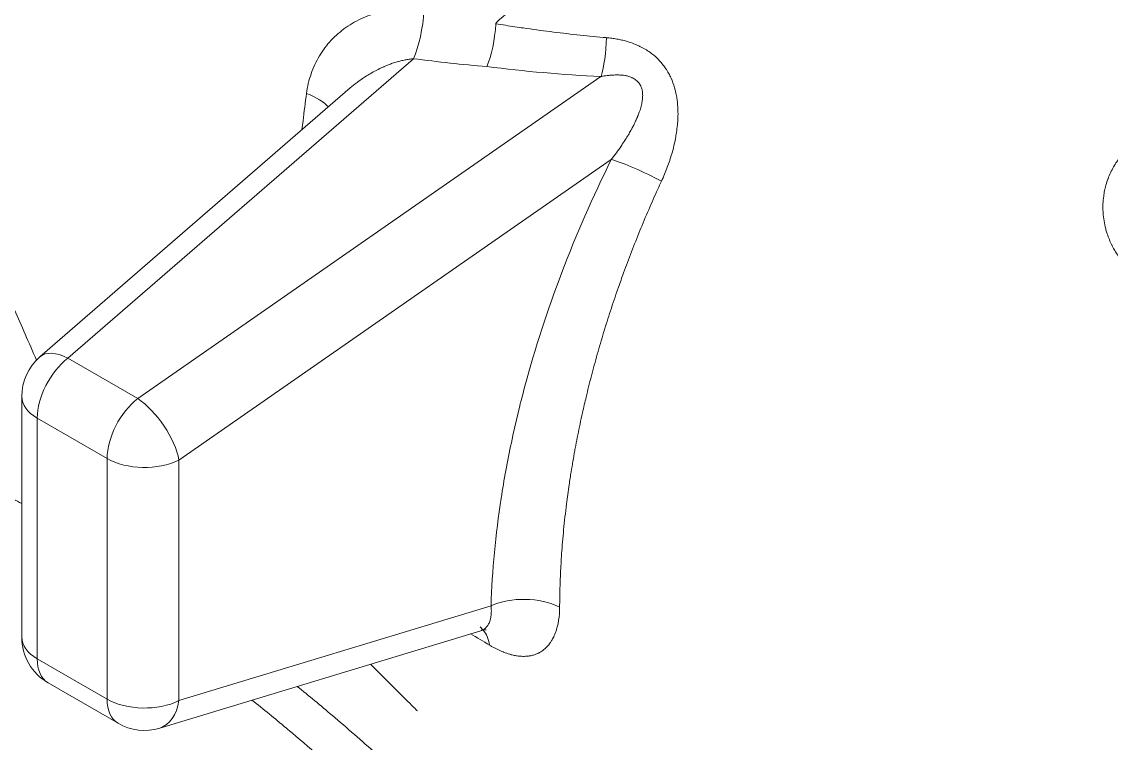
# Model space of a CAD drawing. Header units: millimetres. Extents: x -2122 to 22797, y 3569 to 89276.
# Drawn here: x 9050.4 to 9213.5, y 79889 to 79997 of the extents above; entities that cross this region are included whole.
import ezdxf

# ---------------------------------------------------------------- set-up
doc = ezdxf.new("R2010")
doc.units = ezdxf.units.MM
doc.header["$LTSCALE"] = 20
doc.layers.add('IA-TRAZ', color=8, linetype='Continuous', lineweight=5)

# ---------------------------------------------------------------- blocks, each defined once
blk = doc.blocks.new('A$C6cb7b9ed')
at = {"color": 0, "linetype": 'Continuous', "lineweight": 0, "extrusion": (2.77556e-16, 0.816497, 0.57735)}
for p, q in [((639.22, 4024.98), (587.48, 3980.17)), ((597.95, 3974.13), (667.3, 4022.31)), ((583.31, 3980.37), (629.76, 4020.6)), ((668.84, 4009.88), (604.12, 3964.91)), ((587.48, 3980.17), (597.95, 3974.13)), ((580.58, 3974.4), (580.58, 3938.4)), ((582.9, 3971.18), (582.9, 3935.17)), ((593.36, 3965.13), (582.9, 3971.18)), ((593.36, 3929.13), (593.36, 3965.13)), ((604.12, 3964.91), (604.12, 3928.9)), ((604.12, 3928.9), (650.84, 3943.08)), ((601.24, 3924.79), (649.31, 3939.37)), ((649.61, 3939.5), (649.2, 3939.92)), ((582.9, 3935.17), (593.36, 3929.13)), ((584.53, 3931.55), (595, 3925.51))]:
    blk.add_line(p, q, dxfattribs=at)
at = {"color": 0, "linetype": 'Continuous', "lineweight": 0, "extrusion": (6.17977e-17, 2.22045e-16, -1)}
blk.add_arc((-588.48, 3974.4), 7.9, 0, 49.1066, dxfattribs=at)
at = {"color": 0, "linetype": 'Continuous', "lineweight": 0, "extrusion": (1.17309e-16, 2.22045e-16, -1)}
blk.add_arc((-588.48, 3938.4), 7.9, 300, 0, dxfattribs=at)
at = {"color": 0, "linetype": 'Continuous', "lineweight": 0, "extrusion": (1.7282e-16, 1.11022e-16, -1)}
blk.add_arc((-598.95, 3932.35), 7.9, 253.1246, 300, dxfattribs=at)
at = {"color": 0, "linetype": 'Continuous', "lineweight": 0}
for centre, major_axis, ratio, start_param, end_param in [((638.22, 4030.75), (1, 7.84), 0.308149, -2.358245, -1.345308), ((649.22, 4029.57), (0.83, 7.86), 0.28891, -2.364274, -1.458591), ((666.3, 4028.08), (0.37, 7.89), 0.232995, -2.379667, -1.553921), ((398.33, 3620.46), (-174.62, 302.46), 0.57735, -0.785398, 5.497787), ((533.6, 3698.57), (-135.81, 235.23), 0.57735, -2.356194, -0.028271), ((533.6, 3698.57), (-135.71, 235.06), 0.57735, -2.356194, -0.029224), ((520, 3690.71), (-133.75, 231.66), 0.57735, -1.650408, -0.165325), ((645.09, 3933.11), (3.93, 6.85), 0.57484, -0.64729, -0.177485)]:
    blk.add_ellipse(centre, major_axis=major_axis, ratio=ratio, start_param=start_param, end_param=end_param, dxfattribs=at)
at = {"color": 0, "linetype": 'Continuous', "lineweight": 0, "extrusion": (-3.12776e-17, 6.19398e-17, -1)}
blk.add_ellipse((619.38, 4017.44), major_axis=(7.78, -1.38), ratio=0.415774, start_param=-1.131311, end_param=-0.497766, dxfattribs=at)
at = {"color": 0, "linetype": 'Continuous', "lineweight": 0, "extrusion": (-5.20086e-16, -6.09287e-16, -1)}
blk.add_ellipse((674.01, 4006.43), major_axis=(7.07, -3.52), ratio=0.159517, start_param=-2.465538, end_param=-1.314646, dxfattribs=at)
at = {"color": 0, "linetype": 'Continuous', "lineweight": 0, "extrusion": (1.59096e-16, 1.64541e-16, -1)}
for centre in [(588.48, 3974.4), (598.95, 3968.36)]:
    blk.add_ellipse(centre, major_axis=(3.95, 6.84), ratio=0.57735, start_param=-2.356194, end_param=-0.965252, dxfattribs=at)
at = {"color": 0, "linetype": 'Continuous', "lineweight": 0, "extrusion": (2.57397e-16, 2.96347e-16, -1)}
blk.add_ellipse((588.48, 3974.4), major_axis=(-5.17, 5.97), ratio=0.49503, start_param=0, end_param=0.882969, dxfattribs=at)
at = {"color": 0, "linetype": 'Continuous', "lineweight": 0, "extrusion": (-1.62242e-17, 5.55112e-17, -1)}
for centre in [(588.48, 3974.4), (588.48, 3938.4)]:
    blk.add_ellipse(centre, major_axis=(-7.9, 0), ratio=0.57735, start_param=-0.785398, end_param=0, dxfattribs=at)
at = {"color": 0, "linetype": 'Continuous', "lineweight": 0, "extrusion": (1.007e-17, 2.77373e-16, -1)}
blk.add_ellipse((598.95, 3968.36), major_axis=(4.51, -6.49), ratio=0.422366, start_param=-2.307599, end_param=-0.749779, dxfattribs=at)
at = {"color": 0, "linetype": 'Continuous', "lineweight": 0, "extrusion": (-4.42023e-17, 2.77556e-16, -1)}
for centre in [(598.95, 3968.36), (598.95, 3932.35)]:
    blk.add_ellipse(centre, major_axis=(-7.9, 0), ratio=0.57735, start_param=-2.283595, end_param=-0.785398, dxfattribs=at)
at = {"color": 0, "linetype": 'Continuous', "lineweight": 0, "extrusion": (-5.92297e-17, 1.581e-16, -1)}
blk.add_ellipse((522.8, 3692.32), major_axis=(-135.71, 235.06), ratio=0.57735, start_param=0.116977, end_param=1.64996, dxfattribs=at)
at = {"color": 0, "linetype": 'Continuous', "lineweight": 0, "extrusion": (-8.6697e-18, 2.60795e-19, -1)}
blk.add_ellipse((656.01, 3939.63), major_axis=(7.9, -0.24), ratio=0.559447, start_param=-2.300691, end_param=-0.885637, dxfattribs=at)
at = {"color": 0, "linetype": 'Continuous', "lineweight": 0, "extrusion": (-1.57104e-16, 2.83e-16, -1)}
for centre in [(588.48, 3938.4), (598.95, 3932.35)]:
    blk.add_ellipse(centre, major_axis=(-3.95, -6.84), ratio=0.57735, start_param=0, end_param=0.785398, dxfattribs=at)
at = {"color": 0, "linetype": 'Continuous', "lineweight": 0, "extrusion": (2.70381e-16, 2.56048e-16, -1)}
blk.add_ellipse((598.95, 3932.35), major_axis=(2.29, -7.56), ratio=0.628399, start_param=-0.917492, end_param=0, dxfattribs=at)
at = {"color": 0, "linetype": 'Continuous', "lineweight": 0}
for points, knots in [([(651.75, 4030.51), (654.04, 4032.49), (656.37, 4034.47), (662.87, 4039.9), (667.09, 4043.33), (672.39, 4047.53), (673.48, 4048.39), (674.57, 4049.23)], [0.76494953, 0.76494953, 0.76494953, 0.76494953, 0.77083333, 0.77083333, 0.78125, 0.78125, 0.783943, 0.783943, 0.783943, 0.783943]), ([(623.21, 4019.78), (623.34, 4020.8), (623.58, 4021.8), (624.23, 4023.67), (624.64, 4024.56), (625.4, 4025.82), (625.67, 4026.23), (626.26, 4027.01), (626.58, 4027.38), (627.57, 4028.44), (628.3, 4029.08), (629.51, 4029.93), (629.93, 4030.19), (630.8, 4030.68), (631.25, 4030.9), (632.62, 4031.51), (633.57, 4031.82), (635.08, 4032.16), (635.59, 4032.25), (636.62, 4032.38), (637.13, 4032.42), (638.69, 4032.46), (639.74, 4032.39), (640.8, 4032.2)], [0, 0, 0, 0, 0.00171105, 0.00171105, 0.0034221, 0.0034221, 0.00427763, 0.00427763, 0.00513316, 0.00513316, 0.00684421, 0.00684421, 0.00769973, 0.00769973, 0.00855526, 0.00855526, 0.01026631, 0.01026631, 0.01112184, 0.01112184, 0.01197736, 0.01197736, 0.01368842, 0.01368842, 0.01368842, 0.01368842]), ([(651.75, 4030.51), (651.74, 4030.5), (651.73, 4030.5), (651.7, 4030.46), (651.67, 4030.43), (651.62, 4030.37), (651.61, 4030.34), (651.58, 4030.28), (651.57, 4030.24), (651.57, 4030.21)], [0.00014732, 0.00014732, 0.00014732, 0.00014732, 0.00154569, 0.00154569, 0.00809662, 0.00809662, 0.01342277, 0.01342277, 0.01880557, 0.01880557, 0.01880557, 0.01880557]), ([(651.57, 4030.21), (652.52, 4030.05), (653.47, 4029.9), (654.42, 4029.76), (654.84, 4029.7), (655.25, 4029.64), (655.66, 4029.58), (657.01, 4029.38), (658.36, 4029.2), (659.71, 4029.03), (661.03, 4028.86), (662.36, 4028.71), (663.69, 4028.56), (665, 4028.42), (666.3, 4028.29), (667.61, 4028.18), (667.79, 4028.16), (667.97, 4028.15), (668.15, 4028.13)], [0.000114507, 0.000114507, 0.000114507, 0.000114507, 0.001626516, 0.001626516, 0.001626516, 0.002284072, 0.002284072, 0.002284072, 0.004421465, 0.004421465, 0.004421465, 0.006522394, 0.006522394, 0.006522394, 0.00857731, 0.00857731, 0.00857731, 0.008854581, 0.008854581, 0.008854581, 0.008854581]), ([(668.15, 4028.13), (668.4, 4028.11), (668.66, 4028.08), (669.17, 4028.01), (669.42, 4027.97), (669.73, 4027.92), (669.79, 4027.91), (670.1, 4027.85), (670.34, 4027.79), (670.82, 4027.68), (671.05, 4027.61), (671.35, 4027.52), (671.43, 4027.5), (671.51, 4027.47), (671.52, 4027.47), (671.85, 4027.36), (672.16, 4027.25), (672.69, 4027.03), (672.9, 4026.94), (673.11, 4026.83), (673.12, 4026.83), (673.39, 4026.7), (673.65, 4026.56), (674.15, 4026.26), (674.39, 4026.11), (674.62, 4025.94), (674.63, 4025.94), (675.03, 4025.65), (675.41, 4025.34), (675.82, 4024.94), (675.88, 4024.88), (675.95, 4024.8), (675.96, 4024.79), (676.19, 4024.55), (676.39, 4024.33), (676.73, 4023.88), (676.89, 4023.67), (677.05, 4023.42), (677.07, 4023.39), (677.25, 4023.11), (677.4, 4022.86), (677.65, 4022.38), (677.76, 4022.15), (677.88, 4021.86), (677.91, 4021.81), (678.13, 4021.26), (678.29, 4020.76), (678.44, 4020.18), (678.46, 4020.12), (678.53, 4019.78), (678.59, 4019.51), (678.67, 4019), (678.7, 4018.76), (678.77, 4018.2), (678.79, 4017.88), (678.82, 4017.29), (678.83, 4017.03), (678.83, 4016.68), (678.83, 4016.6), (678.82, 4016.19), (678.8, 4015.86), (678.77, 4015.35), (678.75, 4015.18), (678.73, 4014.93), (678.72, 4014.85), (678.67, 4014.41), (678.62, 4014.05), (678.54, 4013.54), (678.52, 4013.4), (678.48, 4013.19), (678.47, 4013.12), (678.36, 4012.57), (678.25, 4012.09), (678.01, 4011.12), (677.87, 4010.63), (677.68, 4010.05), (677.65, 4009.96), (677.61, 4009.83), (677.6, 4009.79), (677.36, 4009.06), (677.1, 4008.38), (676.67, 4007.35), (676.51, 4006.98), (676.34, 4006.63)], [0, 0, 0, 0, 0.00040292, 0.00040292, 0.0007987, 0.0007987, 0.00089563, 0.00089563, 0.00128511, 0.00128511, 0.00165686, 0.00165686, 0.00177767, 0.00177767, 0.00179126, 0.00179126, 0.00231447, 0.00231447, 0.00267937, 0.00267937, 0.0026869, 0.0026869, 0.00314725, 0.00314725, 0.00358253, 0.00358253, 0.00359145, 0.00359145, 0.00434947, 0.00434947, 0.00447816, 0.00447816, 0.00451137, 0.00451137, 0.0049742, 0.0049742, 0.00537379, 0.00537379, 0.00543616, 0.00543616, 0.00588317, 0.00588317, 0.00626942, 0.00626942, 0.00635841, 0.00635841, 0.00716506, 0.00716506, 0.0072741, 0.0072741, 0.0076976, 0.0076976, 0.00806069, 0.00806069, 0.00855222, 0.00855222, 0.00895632, 0.00895632, 0.00907813, 0.00907813, 0.00958646, 0.00958646, 0.00985195, 0.00985195, 0.00996752, 0.00996752, 0.01052269, 0.01052269, 0.01074758, 0.01074758, 0.01085, 0.01085, 0.01160698, 0.01160698, 0.01238884, 0.01238884, 0.01253885, 0.01253885, 0.01259888, 0.01259888, 0.01372253, 0.01372253, 0.01433011, 0.01433011, 0.01433011, 0.01433011]), ([(639.22, 4024.98), (639.02, 4024.96), (638.81, 4024.94), (638.6, 4024.91), (638.39, 4024.88), (638.18, 4024.84), (637.98, 4024.8), (637.76, 4024.75), (637.55, 4024.71), (637.33, 4024.65), (637.24, 4024.63), (637.15, 4024.6), (637.05, 4024.58), (637.02, 4024.57), (636.99, 4024.56), (636.96, 4024.55), (636.73, 4024.49), (636.49, 4024.42), (636.26, 4024.34), (636.16, 4024.31), (636.06, 4024.27), (635.96, 4024.24), (635.75, 4024.16), (635.54, 4024.08), (635.33, 4024), (635.17, 4023.94), (635.02, 4023.87), (634.87, 4023.81), (634.84, 4023.8), (634.82, 4023.79), (634.79, 4023.77), (634.4, 4023.61), (634.02, 4023.42), (633.65, 4023.23), (633.35, 4023.08), (633.05, 4022.91), (632.76, 4022.74), (632.75, 4022.74), (632.75, 4022.74), (632.74, 4022.73), (632.49, 4022.59), (632.25, 4022.44), (632, 4022.28), (631.92, 4022.22), (631.83, 4022.17), (631.75, 4022.11), (631.52, 4021.96), (631.28, 4021.8), (631.05, 4021.63), (630.98, 4021.57), (630.9, 4021.52), (630.83, 4021.46), (630.81, 4021.45), (630.8, 4021.44), (630.78, 4021.43), (630.43, 4021.16), (630.09, 4020.89), (629.76, 4020.6)], [0, 0, 0, 0, 0.000314055, 0.000314055, 0.000314055, 0.000636255, 0.000636255, 0.000636255, 0.000971826, 0.000971826, 0.000971826, 0.001120379, 0.001120379, 0.001120379, 0.001168814, 0.001168814, 0.001168814, 0.001539766, 0.001539766, 0.001539766, 0.001702417, 0.001702417, 0.001702417, 0.002043989, 0.002043989, 0.002043989, 0.002295344, 0.002295344, 0.002295344, 0.002337628, 0.002337628, 0.002337628, 0.002981542, 0.002981542, 0.002981542, 0.003496335, 0.003496335, 0.003496335, 0.003506441, 0.003506441, 0.003506441, 0.003949663, 0.003949663, 0.003949663, 0.004101464, 0.004101464, 0.004101464, 0.004534162, 0.004534162, 0.004534162, 0.004675255, 0.004675255, 0.004675255, 0.004706816, 0.004706816, 0.004706816, 0.005378122, 0.005378122, 0.005378122, 0.005378122]), ([(668.84, 4009.88), (669.1, 4010.21), (669.36, 4010.55), (669.61, 4010.9), (669.85, 4011.23), (670.09, 4011.56), (670.32, 4011.9), (670.38, 4011.99), (670.44, 4012.08), (670.49, 4012.17), (670.69, 4012.46), (670.88, 4012.75), (671.07, 4013.05), (671.21, 4013.29), (671.36, 4013.52), (671.5, 4013.76), (671.62, 4013.98), (671.74, 4014.19), (671.86, 4014.41), (671.88, 4014.44), (671.9, 4014.47), (671.91, 4014.5), (672.01, 4014.68), (672.1, 4014.86), (672.2, 4015.04), (672.28, 4015.21), (672.36, 4015.38), (672.44, 4015.55), (672.46, 4015.59), (672.48, 4015.64), (672.5, 4015.68), (672.53, 4015.73), (672.55, 4015.79), (672.58, 4015.84), (672.65, 4016.01), (672.73, 4016.17), (672.79, 4016.34), (672.86, 4016.5), (672.92, 4016.66), (672.98, 4016.82), (672.98, 4016.83), (672.99, 4016.84), (672.99, 4016.85), (673.04, 4016.99), (673.09, 4017.13), (673.14, 4017.27), (673.18, 4017.4), (673.22, 4017.53), (673.26, 4017.67), (673.29, 4017.79), (673.33, 4017.92), (673.36, 4018.05), (673.38, 4018.16), (673.41, 4018.27), (673.43, 4018.39), (673.45, 4018.5), (673.47, 4018.61), (673.48, 4018.72), (673.5, 4018.82), (673.51, 4018.93), (673.52, 4019.03), (673.52, 4019.05), (673.52, 4019.07), (673.53, 4019.09), (673.53, 4019.12), (673.53, 4019.16), (673.53, 4019.19), (673.54, 4019.29), (673.54, 4019.38), (673.54, 4019.48), (673.54, 4019.58), (673.54, 4019.67), (673.53, 4019.77), (673.52, 4019.88), (673.51, 4019.99), (673.49, 4020.1), (673.48, 4020.19), (673.47, 4020.27), (673.45, 4020.35), (673.43, 4020.44), (673.4, 4020.52), (673.37, 4020.61), (673.35, 4020.69), (673.32, 4020.76), (673.28, 4020.84), (673.26, 4020.89), (673.24, 4020.94), (673.21, 4020.99), (673.17, 4021.06), (673.13, 4021.13), (673.08, 4021.2), (673.04, 4021.28), (672.99, 4021.34), (672.93, 4021.41), (672.87, 4021.48), (672.81, 4021.55), (672.74, 4021.62), (672.71, 4021.64), (672.69, 4021.67), (672.66, 4021.69), (672.58, 4021.76), (672.5, 4021.82), (672.42, 4021.88), (672.33, 4021.94), (672.23, 4022), (672.13, 4022.05), (672.09, 4022.08), (672.04, 4022.1), (671.99, 4022.12), (671.95, 4022.14), (671.91, 4022.16), (671.87, 4022.18), (671.79, 4022.21), (671.7, 4022.25), (671.62, 4022.28), (671.53, 4022.31), (671.44, 4022.33), (671.35, 4022.36), (671.25, 4022.38), (671.16, 4022.41), (671.06, 4022.43), (671, 4022.44), (670.94, 4022.45), (670.89, 4022.46), (670.87, 4022.46), (670.86, 4022.46), (670.85, 4022.47), (670.73, 4022.49), (670.61, 4022.5), (670.49, 4022.51), (670.37, 4022.53), (670.25, 4022.54), (670.12, 4022.54), (670.01, 4022.55), (669.89, 4022.55), (669.77, 4022.56), (669.74, 4022.56), (669.7, 4022.56), (669.67, 4022.56), (669.51, 4022.56), (669.35, 4022.55), (669.2, 4022.54), (669.03, 4022.54), (668.87, 4022.53), (668.71, 4022.51), (668.63, 4022.5), (668.56, 4022.5), (668.48, 4022.49), (668.32, 4022.47), (668.17, 4022.45), (668.01, 4022.43), (667.84, 4022.41), (667.68, 4022.38), (667.51, 4022.35), (667.44, 4022.34), (667.37, 4022.33), (667.3, 4022.31)], [0, 0, 0, 0, 0.000648292, 0.000648292, 0.000648292, 0.001273891, 0.001273891, 0.001273891, 0.001435369, 0.001435369, 0.001435369, 0.001972697, 0.001972697, 0.001972697, 0.002396382, 0.002396382, 0.002396382, 0.002778352, 0.002778352, 0.002778352, 0.002829057, 0.002829057, 0.002829057, 0.003141122, 0.003141122, 0.003141122, 0.003430342, 0.003430342, 0.003430342, 0.003502927, 0.003502927, 0.003502927, 0.003594573, 0.003594573, 0.003594573, 0.003873123, 0.003873123, 0.003873123, 0.004136506, 0.004136506, 0.004136506, 0.004151674, 0.004151674, 0.004151674, 0.004378759, 0.004378759, 0.004378759, 0.004592962, 0.004592962, 0.004592962, 0.004792764, 0.004792764, 0.004792764, 0.00497157, 0.00497157, 0.00497157, 0.005144074, 0.005144074, 0.005144074, 0.005308729, 0.005308729, 0.005308729, 0.005339783, 0.005339783, 0.005339783, 0.00539186, 0.00539186, 0.00539186, 0.005541634, 0.005541634, 0.005541634, 0.005691408, 0.005691408, 0.005691408, 0.005862437, 0.005862437, 0.005862437, 0.005990956, 0.005990956, 0.005990956, 0.006124238, 0.006124238, 0.006124238, 0.00625309, 0.00625309, 0.00625309, 0.006334082, 0.006334082, 0.006334082, 0.006462067, 0.006462067, 0.006462067, 0.006590051, 0.006590051, 0.006590051, 0.006734356, 0.006734356, 0.006734356, 0.00678538, 0.00678538, 0.00678538, 0.006943112, 0.006943112, 0.006943112, 0.007108754, 0.007108754, 0.007108754, 0.007189147, 0.007189147, 0.007189147, 0.007253695, 0.007253695, 0.007253695, 0.007390394, 0.007390394, 0.007390394, 0.007531179, 0.007531179, 0.007531179, 0.007678951, 0.007678951, 0.007678951, 0.007768756, 0.007768756, 0.007768756, 0.007788242, 0.007788242, 0.007788242, 0.007969121, 0.007969121, 0.007969121, 0.008158589, 0.008158589, 0.008158589, 0.008335288, 0.008335288, 0.008335288, 0.008387338, 0.008387338, 0.008387338, 0.008625769, 0.008625769, 0.008625769, 0.008872079, 0.008872079, 0.008872079, 0.008986433, 0.008986433, 0.008986433, 0.009223852, 0.009223852, 0.009223852, 0.009479259, 0.009479259, 0.009479259, 0.009585529, 0.009585529, 0.009585529, 0.009585529]), ([(622.53, 4014.34), (622.58, 4014.79), (622.64, 4015.23), (622.69, 4015.68), (622.85, 4017.04), (623.03, 4018.41), (623.21, 4019.78)], [0.007251247, 0.007251247, 0.007251247, 0.007251247, 0.007997171, 0.007997171, 0.007997171, 0.010284422, 0.010284422, 0.010284422, 0.010284422]), ([(745.24, 3994.78), (745.08, 3994.99), (744.92, 3995.2), (744.77, 3995.42), (744.62, 3995.64), (744.47, 3995.86), (744.34, 3996.09), (744.2, 3996.31), (744.07, 3996.54), (743.95, 3996.77), (743.91, 3996.84), (743.87, 3996.91), (743.83, 3996.98), (743.82, 3997), (743.81, 3997.03), (743.8, 3997.05), (743.52, 3997.61), (743.28, 3998.19), (743.08, 3998.78), (743.02, 3998.97), (742.96, 3999.17), (742.9, 3999.37), (742.89, 3999.41), (742.88, 3999.46), (742.87, 3999.5), (742.76, 3999.89), (742.68, 4000.29), (742.61, 4000.69), (742.54, 4001.09), (742.5, 4001.49), (742.47, 4001.89), (742.47, 4001.95), (742.46, 4002.01), (742.46, 4002.07), (742.44, 4002.46), (742.44, 4002.85), (742.45, 4003.24), (742.47, 4003.63), (742.5, 4004.02), (742.56, 4004.41), (742.56, 4004.47), (742.57, 4004.53), (742.58, 4004.59), (742.63, 4004.88), (742.68, 4005.16), (742.74, 4005.44), (742.76, 4005.51), (742.78, 4005.58), (742.79, 4005.65), (742.81, 4005.71), (742.82, 4005.77), (742.84, 4005.83), (742.92, 4006.16), (743.02, 4006.48), (743.13, 4006.8), (743.14, 4006.82), (743.15, 4006.84), (743.15, 4006.86), (743.17, 4006.91), (743.19, 4006.96), (743.21, 4007.02), (743.44, 4007.63), (743.72, 4008.22), (744.04, 4008.79), (744.1, 4008.89), (744.16, 4009), (744.23, 4009.11), (744.25, 4009.14), (744.26, 4009.16), (744.28, 4009.19), (744.29, 4009.2), (744.29, 4009.21), (744.3, 4009.22), (744.43, 4009.43), (744.58, 4009.65), (744.72, 4009.85), (744.79, 4009.95), (744.87, 4010.05), (744.94, 4010.14), (744.96, 4010.17), (744.98, 4010.2), (745, 4010.23), (745.19, 4010.47), (745.39, 4010.7), (745.59, 4010.93), (745.64, 4010.99), (745.69, 4011.04), (745.75, 4011.09), (745.76, 4011.11), (745.78, 4011.13), (745.79, 4011.15), (746.22, 4011.59), (746.68, 4012), (747.17, 4012.38), (747.32, 4012.5), (747.48, 4012.61), (747.64, 4012.72)], [0, 0, 0, 0, 0.00040918, 0.00040918, 0.00040918, 0.00082183, 0.00082183, 0.00082183, 0.00122915, 0.00122915, 0.00122915, 0.00135605, 0.00135605, 0.00135605, 0.00139494, 0.00139494, 0.00139494, 0.00238256, 0.00238256, 0.00238256, 0.0027121, 0.0027121, 0.0027121, 0.0027832, 0.0027832, 0.0027832, 0.00342567, 0.00342567, 0.00342567, 0.00406814, 0.00406814, 0.00406814, 0.00416136, 0.00416136, 0.00416136, 0.00479277, 0.00479277, 0.00479277, 0.00542419, 0.00542419, 0.00542419, 0.00552455, 0.00552455, 0.00552455, 0.00598551, 0.00598551, 0.00598551, 0.00610221, 0.00610221, 0.00610221, 0.00620049, 0.00620049, 0.00620049, 0.0067482, 0.0067482, 0.0067482, 0.00678024, 0.00678024, 0.00678024, 0.00687284, 0.00687284, 0.00687284, 0.00793408, 0.00793408, 0.00793408, 0.00813629, 0.00813629, 0.00813629, 0.00818897, 0.00818897, 0.00818897, 0.00820732, 0.00820732, 0.00820732, 0.00861725, 0.00861725, 0.00861725, 0.00881431, 0.00881431, 0.00881431, 0.00887, 0.00887, 0.00887, 0.00937001, 0.00937001, 0.00937001, 0.00949233, 0.00949233, 0.00949233, 0.00953101, 0.00953101, 0.00953101, 0.01053858, 0.01053858, 0.01053858, 0.01084838, 0.01084838, 0.01084838, 0.01084838]), ([(650.84, 3943.08), (651, 3948.35), (651.51, 3953.73), (652.36, 3959.21), (652.78, 3961.95), (653.28, 3964.72), (653.88, 3967.51), (654.17, 3968.91), (654.49, 3970.31), (654.83, 3971.72), (655.17, 3973.13), (655.53, 3974.55), (655.91, 3975.97), (657.44, 3981.65), (659.28, 3987.31), (661.43, 3992.96), (663.58, 3998.62), (666.04, 4004.25), (668.84, 4009.88)], [0, 0, 0, 0, 0.00956555, 0.00956555, 0.00956555, 0.01434832, 0.01434832, 0.01434832, 0.01673971, 0.01673971, 0.01673971, 0.01913109, 0.01913109, 0.01913109, 0.02869664, 0.02869664, 0.02869664, 0.03826219, 0.03826219, 0.03826219, 0.03826219]), ([(676.34, 4006.63), (676.16, 4006.23), (675.98, 4005.84), (675.34, 4004.42), (674.88, 4003.39), (673.99, 4001.33), (673.55, 4000.29), (672.7, 3998.19), (672.28, 3997.14), (671.46, 3995.03), (671.07, 3993.97), (670.42, 3992.2), (670.17, 3991.49), (669.88, 3990.69), (669.85, 3990.6), (669.45, 3989.43), (669.08, 3988.34), (668.37, 3986.17), (668.03, 3985.09), (667.37, 3982.91), (667.05, 3981.83), (666.44, 3979.66), (666.15, 3978.58), (665.72, 3976.96), (665.58, 3976.42), (665.32, 3975.36), (665.2, 3974.85), (664.89, 3973.55), (664.71, 3972.77), (664.41, 3971.42), (664.28, 3970.85), (663.94, 3969.21), (663.72, 3968.14), (663.47, 3966.81), (663.42, 3966.54), (663.18, 3965.23), (663, 3964.2), (662.73, 3962.51), (662.63, 3961.86), (662.39, 3960.24), (662.26, 3959.28), (661.98, 3957.03), (661.83, 3955.74), (661.59, 3953.27), (661.49, 3952.08), (661.4, 3950.77), (661.39, 3950.64), (661.32, 3949.53), (661.27, 3948.56), (661.22, 3947.46), (661.21, 3947.34), (661.17, 3946.23), (661.14, 3945.26), (661.12, 3943.82), (661.11, 3943.36), (661.11, 3942.9)], [0, 0, 0, 0, 0.00066088, 0.00066088, 0.00237185, 0.00237185, 0.00411335, 0.00411335, 0.00586778, 0.00586778, 0.00763457, 0.00763457, 0.00882342, 0.00882342, 0.00897191, 0.00897191, 0.01077547, 0.01077547, 0.01258552, 0.01258552, 0.01439294, 0.01439294, 0.01618791, 0.01618791, 0.01709224, 0.01709224, 0.01794382, 0.01794382, 0.01924338, 0.01924338, 0.0201868, 0.0201868, 0.0219802, 0.0219802, 0.02242978, 0.02242978, 0.02417079, 0.02417079, 0.02528298, 0.02528298, 0.02691574, 0.02691574, 0.0291217, 0.0291217, 0.03117409, 0.03117409, 0.03140169, 0.03140169, 0.03311289, 0.03311289, 0.03333042, 0.03333042, 0.03506166, 0.03506166, 0.03588765, 0.03588765, 0.03588765, 0.03588765]), ([(576.5, 3994.5), (576.92, 3993.49), (577.34, 3992.47), (577.92, 3991.09), (578.15, 3990.55), (578.42, 3989.94), (578.52, 3989.69), (578.56, 3989.59), (578.57, 3989.57), (578.61, 3989.47), (578.92, 3988.77), (579.22, 3988.05), (580.53, 3985.03), (581.63, 3982.52), (582.79, 3979.88)], [0.5908957, 0.5908957, 0.5908957, 0.5908957, 0.6119778, 0.6119778, 0.6194398, 0.6231708, 0.6245699, 0.6245699, 0.6250363, 0.6250363, 0.6269017, 0.6418257, 0.6418257, 0.696941, 0.696941, 0.696941, 0.696941]), ([(428.18, 3951.33), (428.7, 3951.89), (429.23, 3952.43), (429.99, 3953.21), (430.22, 3953.44), (432.03, 3955.22), (433.64, 3956.72), (436.94, 3959.57), (438.63, 3960.93), (440.78, 3962.54), (441.19, 3962.84), (441.85, 3963.32), (442.09, 3963.49), (443.15, 3964.24), (443.98, 3964.81), (445.05, 3965.52), (445.29, 3965.68), (446.38, 3966.38), (447.24, 3966.92), (448.34, 3967.58), (448.58, 3967.72), (450.8, 3969.04), (452.82, 3970.13), (455.12, 3971.26), (455.35, 3971.38), (459.99, 3973.61), (464.56, 3975.39), (469.51, 3976.89), (469.74, 3976.96), (474.29, 3978.29), (478.75, 3979.28), (483.83, 3980.05), (484.32, 3980.12), (485.02, 3980.22), (485.23, 3980.25), (487.21, 3980.5), (488.99, 3980.69), (491.52, 3980.9), (492.26, 3980.95), (493.19, 3981.01), (493.4, 3981.02), (494.79, 3981.1), (495.98, 3981.15), (497.38, 3981.18), (497.58, 3981.19), (498.99, 3981.21), (500.21, 3981.22), (501.63, 3981.21), (501.82, 3981.2), (506.53, 3981.13), (511.13, 3980.82), (516.82, 3980.13), (517.85, 3980), (519.05, 3979.82), (519.22, 3979.8), (520.7, 3979.58), (522.03, 3979.37), (523.52, 3979.11), (523.68, 3979.08), (525.18, 3978.81), (526.53, 3978.55), (528.03, 3978.24), (528.18, 3978.21), (531.21, 3977.57), (534.09, 3976.88), (537.11, 3976.07), (537.25, 3976.04), (542.03, 3974.74), (546.71, 3973.26), (552.74, 3971.08), (554.07, 3970.58), (555.5, 3970.03), (555.59, 3970), (558.07, 3969.03), (560.46, 3968.05), (563.48, 3966.74), (564.1, 3966.47), (564.79, 3966.16), (564.86, 3966.13), (566.42, 3965.43), (567.91, 3964.74), (569.47, 3964.01), (569.53, 3963.98), (571.09, 3963.24), (572.6, 3962.51), (574.15, 3961.73), (574.2, 3961.71), (575.93, 3960.85), (577.6, 3959.99), (579.71, 3958.87), (580.15, 3958.64), (580.58, 3958.4)], [0.2943383, 0.2943383, 0.2943383, 0.2943383, 0.2962992, 0.2962992, 0.2971528, 0.2971528, 0.3028693, 0.3028693, 0.3085411, 0.3085411, 0.3098855, 0.3098855, 0.3106597, 0.3106597, 0.3132822, 0.3132822, 0.3140364, 0.3140364, 0.3166787, 0.3166787, 0.3174132, 0.3174132, 0.3234718, 0.3234718, 0.3241666, 0.3241666, 0.3370581, 0.3370581, 0.3376736, 0.3376736, 0.3494087, 0.3494087, 0.3506443, 0.3506443, 0.3511805, 0.3511805, 0.3556411, 0.3556411, 0.3574372, 0.3574372, 0.357934, 0.357934, 0.3608336, 0.3608336, 0.3613107, 0.3613107, 0.36423, 0.36423, 0.3646875, 0.3646875, 0.375451, 0.375451, 0.3778154, 0.3778154, 0.3781944, 0.3781944, 0.3812118, 0.3812118, 0.3815712, 0.3815712, 0.3846083, 0.3846083, 0.3849479, 0.3849479, 0.3914034, 0.3914034, 0.3917014, 0.3917014, 0.4020733, 0.4020733, 0.4050018, 0.4050018, 0.4052083, 0.4052083, 0.4104528, 0.4104528, 0.4118046, 0.4118046, 0.4119618, 0.4119618, 0.4152068, 0.4152068, 0.4153385, 0.4153385, 0.4186093, 0.4186093, 0.4187153, 0.4187153, 0.4223446, 0.4223446, 0.4232799, 0.4232799, 0.4232799, 0.4232799]), ([(649.31, 3939.37), (649.36, 3939.39), (649.42, 3939.41), (649.47, 3939.43), (649.59, 3939.48), (649.7, 3939.54), (649.8, 3939.6), (649.81, 3939.61), (649.82, 3939.62), (649.83, 3939.62), (649.97, 3939.72), (650.11, 3939.85), (650.22, 3939.99), (650.26, 3940.04), (650.3, 3940.09), (650.34, 3940.15), (650.44, 3940.3), (650.53, 3940.47), (650.61, 3940.65), (650.64, 3940.74), (650.67, 3940.83), (650.7, 3940.92), (650.7, 3940.93), (650.7, 3940.94), (650.71, 3940.95), (650.75, 3941.09), (650.78, 3941.24), (650.81, 3941.39), (650.84, 3941.56), (650.86, 3941.73), (650.87, 3941.91), (650.87, 3941.92), (650.87, 3941.92), (650.87, 3941.93), (650.89, 3942.2), (650.89, 3942.48), (650.87, 3942.78), (650.86, 3942.88), (650.86, 3942.98), (650.84, 3943.08)], [0.002556791, 0.002556791, 0.002556791, 0.002556791, 0.002731216, 0.002731216, 0.002731216, 0.003124617, 0.003124617, 0.003124617, 0.003154786, 0.003154786, 0.003154786, 0.003722583, 0.003722583, 0.003722583, 0.003915676, 0.003915676, 0.003915676, 0.00445888, 0.00445888, 0.00445888, 0.004710855, 0.004710855, 0.004710855, 0.00473218, 0.00473218, 0.00473218, 0.005109621, 0.005109621, 0.005109621, 0.005509089, 0.005509089, 0.005509089, 0.005520876, 0.005520876, 0.005520876, 0.006115251, 0.006115251, 0.006115251, 0.006309573, 0.006309573, 0.006309573, 0.006309573]), ([(661.11, 3942.9), (661.11, 3942.21), (661.06, 3941.56), (660.96, 3940.94), (660.95, 3940.82), (660.93, 3940.71), (660.9, 3940.6), (660.9, 3940.59), (660.9, 3940.58), (660.9, 3940.57), (660.86, 3940.35), (660.81, 3940.13), (660.75, 3939.92), (660.72, 3939.8), (660.69, 3939.69), (660.65, 3939.57), (660.65, 3939.56), (660.65, 3939.54), (660.64, 3939.53), (660.55, 3939.22), (660.44, 3938.93), (660.31, 3938.65), (660.31, 3938.63), (660.3, 3938.62), (660.29, 3938.6), (660.2, 3938.39), (660.09, 3938.19), (659.98, 3938.01), (659.94, 3937.93), (659.89, 3937.85), (659.85, 3937.78), (659.76, 3937.65), (659.68, 3937.52), (659.58, 3937.4), (659.51, 3937.31), (659.44, 3937.22), (659.37, 3937.14), (659.35, 3937.11), (659.33, 3937.09), (659.31, 3937.07), (659.17, 3936.92), (659.03, 3936.78), (658.88, 3936.65), (658.69, 3936.49), (658.5, 3936.35), (658.3, 3936.22), (658.23, 3936.18), (658.17, 3936.14), (658.1, 3936.1), (658.07, 3936.08), (658.04, 3936.07), (658.01, 3936.05), (657.8, 3935.94), (657.58, 3935.85), (657.35, 3935.77), (657.16, 3935.71), (656.97, 3935.66), (656.78, 3935.62), (656.7, 3935.61), (656.61, 3935.59), (656.53, 3935.58), (656.49, 3935.57), (656.45, 3935.57), (656.42, 3935.56), (656.15, 3935.53), (655.87, 3935.52), (655.59, 3935.52), (655.31, 3935.53), (655.02, 3935.55), (654.73, 3935.6), (654.69, 3935.6), (654.66, 3935.61), (654.62, 3935.62), (654.42, 3935.65), (654.22, 3935.69), (654.01, 3935.74), (653.92, 3935.76), (653.83, 3935.79), (653.74, 3935.81), (653.72, 3935.82), (653.7, 3935.82), (653.68, 3935.83), (653.67, 3935.83), (653.66, 3935.83), (653.65, 3935.84), (653.34, 3935.92), (653.04, 3936.03), (652.73, 3936.15), (652.7, 3936.16), (652.68, 3936.17), (652.65, 3936.18), (652.12, 3936.39), (651.58, 3936.65), (651.03, 3936.96), (650.88, 3937.04), (650.74, 3937.12), (650.6, 3937.21)], [0, 0, 0, 0, 0.00123588, 0.00123588, 0.00123588, 0.00146668, 0.00146668, 0.00146668, 0.00148388, 0.00148388, 0.00148388, 0.0019396, 0.0019396, 0.0019396, 0.00219563, 0.00219563, 0.00219563, 0.00222582, 0.00222582, 0.00222582, 0.00292404, 0.00292404, 0.00292404, 0.00296776, 0.00296776, 0.00296776, 0.00349554, 0.00349554, 0.00349554, 0.00370971, 0.00370971, 0.00370971, 0.00408856, 0.00408856, 0.00408856, 0.00438028, 0.00438028, 0.00438028, 0.00445165, 0.00445165, 0.00445165, 0.00498225, 0.00498225, 0.00498225, 0.00562461, 0.00562461, 0.00562461, 0.00584339, 0.00584339, 0.00584339, 0.00593553, 0.00593553, 0.00593553, 0.00658003, 0.00658003, 0.00658003, 0.00710163, 0.00710163, 0.00710163, 0.00732074, 0.00732074, 0.00732074, 0.00741941, 0.00741941, 0.00741941, 0.00812387, 0.00812387, 0.00812387, 0.00881751, 0.00881751, 0.00881751, 0.00890329, 0.00890329, 0.00890329, 0.00937188, 0.00937188, 0.00937188, 0.0095737, 0.0095737, 0.0095737, 0.00962315, 0.00962315, 0.00962315, 0.00964524, 0.00964524, 0.00964524, 0.01033471, 0.01033471, 0.01033471, 0.01038718, 0.01038718, 0.01038718, 0.01156833, 0.01156833, 0.01156833, 0.01187106, 0.01187106, 0.01187106, 0.01187106]), ([(650.12, 3939.47), (650.12, 3939.47), (650.12, 3939.47), (650.12, 3939.47), (650.01, 3939.49), (649.7, 3939.47), (649.51, 3939.43), (649.31, 3939.37)], [3.951557, 3.951557, 3.951557, 3.951557, 4.002259, 4.002259, 5.996096, 5.996096, 7.756263, 7.756263, 7.756263, 7.756263]), ([(639.81, 3927.36), (639.75, 3927.43), (639.55, 3927.62), (639.11, 3928.06), (638.75, 3928.41), (637.32, 3929.83), (636.25, 3930.9), (634.39, 3932.76), (633.6, 3933.57), (632.81, 3934.37)], [57.999891, 57.999891, 57.999891, 57.999891, 58.38096, 58.38096, 59.958277, 59.958277, 64.69026, 64.69026, 68.221501, 68.221501, 68.221501, 68.221501]), ([(621.82, 3931.03), (623.58, 3929.61), (625.33, 3928.15), (629.28, 3924.8), (631.47, 3922.89), (635.85, 3919.01), (638.03, 3917.03), (644.55, 3911.01), (648.88, 3906.87), (661.81, 3894.14), (670.38, 3885.2), (682.7, 3870.89), (686.71, 3865.97), (692.59, 3858.36), (694.52, 3855.78), (697.38, 3851.89), (698.32, 3850.58), (700.2, 3847.96), (701.14, 3846.64), (702.06, 3845.31)], [0.01581413, 0.01581413, 0.01581413, 0.01581413, 0.01975354, 0.01975354, 0.02469194, 0.02469194, 0.02963035, 0.02963035, 0.03950715, 0.03950715, 0.05926075, 0.05926075, 0.06913755, 0.06913755, 0.07407595, 0.07407595, 0.07654515, 0.07654515, 0.07901435, 0.07901435, 0.07901435, 0.07901435]), ([(776.65, 3617.11), (776.65, 3619.76), (776.61, 3622.42), (776.41, 3628.87), (776.22, 3632.67), (775.89, 3637.25), (775.83, 3638), (775.53, 3641.79), (775.24, 3644.86), (774.43, 3652.28), (773.85, 3656.65), (772.65, 3664.53), (772.07, 3668.01), (770.68, 3675.51), (769.87, 3679.53), (768.94, 3683.75), (768.91, 3683.91), (768.46, 3685.93), (768.03, 3687.81), (767.56, 3689.77), (767.54, 3689.84), (767.06, 3691.88), (766.57, 3693.85), (766.06, 3695.83), (766.06, 3695.83), (766.06, 3695.84), (765.06, 3699.77), (763.98, 3703.7), (761.61, 3711.89), (760.3, 3716.16), (757.75, 3724.01), (756.53, 3727.59), (753.63, 3735.77), (751.91, 3740.36), (748.82, 3748.19), (747.51, 3751.42), (744.5, 3758.57), (742.79, 3762.47), (740.55, 3767.38), (740.09, 3768.39), (739.19, 3770.34), (738.74, 3771.28), (737.79, 3773.32), (737.27, 3774.41), (736.33, 3776.36), (735.91, 3777.22), (734.92, 3779.24), (734.34, 3780.41), (731.74, 3785.61), (729.67, 3789.61), (726.21, 3796.06), (724.85, 3798.54), (720.47, 3806.37), (717.36, 3811.67), (712.88, 3818.98), (711.59, 3821.06), (707.98, 3826.75), (705.63, 3830.34), (702.01, 3835.72), (700.76, 3837.54), (699.19, 3839.81), (698.87, 3840.27), (698.39, 3840.95), (698.23, 3841.18), (697.91, 3841.64), (697.74, 3841.87), (697.03, 3842.88), (696.47, 3843.67), (695.82, 3844.58), (695.73, 3844.7), (694.34, 3846.64), (693.02, 3848.45), (690.55, 3851.77), (689.41, 3853.28), (688.05, 3855.06), (687.84, 3855.32), (686.27, 3857.36), (684.89, 3859.11), (682.44, 3862.17), (681.37, 3863.48), (678.55, 3866.89), (676.8, 3868.95), (672.16, 3874.3), (669.24, 3877.54), (665.41, 3881.67), (664.52, 3882.62), (661.55, 3885.75), (659.47, 3887.9), (656.6, 3890.83), (655.82, 3891.62), (652.82, 3894.64), (650.6, 3896.84), (647.72, 3899.67), (647.06, 3900.31), (643.71, 3903.55), (641.03, 3906.11), (635.65, 3911.15), (632.95, 3913.63), (629.82, 3916.43), (629.4, 3916.81), (627.88, 3918.16), (626.77, 3919.14), (624.15, 3921.42), (622.62, 3922.73), (620.8, 3924.27), (620.5, 3924.52), (618.49, 3926.2), (616.77, 3927.61), (615.05, 3928.98)], [0.2267246, 0.2267246, 0.2267246, 0.2267246, 0.2315931, 0.2315931, 0.2384551, 0.2384551, 0.2397895, 0.2397895, 0.2452167, 0.2452167, 0.2528545, 0.2528545, 0.2588398, 0.2588398, 0.2656514, 0.2656514, 0.2659195, 0.2659195, 0.2690572, 0.2690572, 0.2691857, 0.2691857, 0.2724519, 0.2724519, 0.272463, 0.272463, 0.272463, 0.2789844, 0.2789844, 0.2860861, 0.2860861, 0.2920494, 0.2920494, 0.2997093, 0.2997093, 0.3051143, 0.3051143, 0.3116468, 0.3116468, 0.3133324, 0.3133324, 0.3149131, 0.3149131, 0.3167379, 0.3167379, 0.3181793, 0.3181793, 0.3201435, 0.3201435, 0.3269554, 0.3269554, 0.3312443, 0.3312443, 0.3405787, 0.3405787, 0.3443092, 0.3443092, 0.3508417, 0.3508417, 0.3542019, 0.3542019, 0.3550533, 0.3550533, 0.355479, 0.355479, 0.3559048, 0.3559048, 0.3573742, 0.3573742, 0.3576077, 0.3576077, 0.361014, 0.361014, 0.3639067, 0.3639067, 0.3644191, 0.3644191, 0.3678247, 0.3678247, 0.3704392, 0.3704392, 0.3746366, 0.3746366, 0.3814482, 0.3814482, 0.3835041, 0.3835041, 0.3882598, 0.3882598, 0.3900366, 0.3900366, 0.3950714, 0.3950714, 0.3965691, 0.3965691, 0.4026319, 0.4026319, 0.4086947, 0.4086947, 0.4096341, 0.4096341, 0.4120987, 0.4120987, 0.415498, 0.415498, 0.4161665, 0.4161665, 0.4199755, 0.4199755, 0.4199755, 0.4199755])]:
    blk.add_open_spline(points, degree=3, knots=knots, dxfattribs=at)
for points in [[(650.22, 4023.8), (646.52, 4024.11), (642.86, 4024.52), (639.22, 4024.98)], [(667.3, 4022.31), (661.52, 4022.59), (655.84, 4023.09), (650.22, 4023.8)], [(650.6, 3937.21), (649.66, 3937.78), (648.72, 3938.34), (647.78, 3938.91)]]:
    blk.add_open_spline(points, degree=3, dxfattribs=at)

msp = doc.modelspace()

# ---------------------------------------------------------------- block references
at = {"layer": 'IA-TRAZ'}
msp.add_blockref('A$C6cb7b9ed', (8469.77, 75966.46, 10192.11), dxfattribs=at)

doc.saveas('drawing.dxf')
